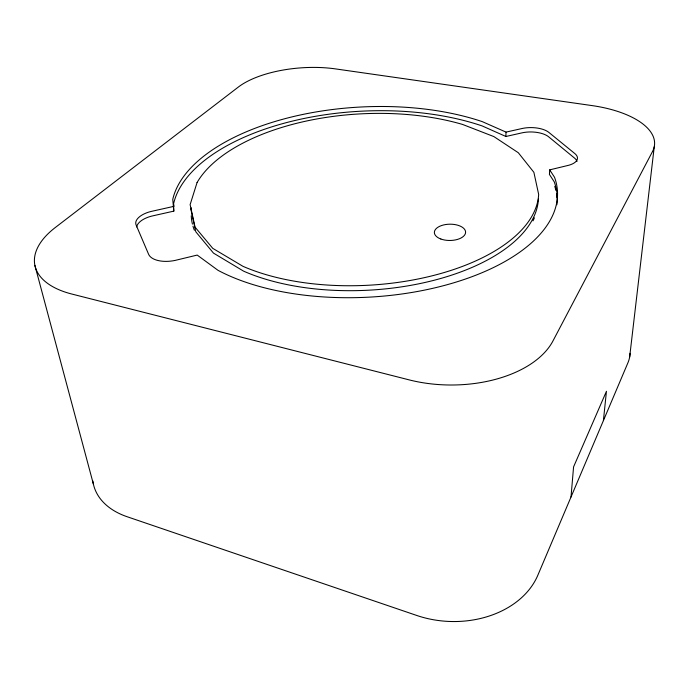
<?xml version="1.0" encoding="UTF-8"?>
<svg xmlns="http://www.w3.org/2000/svg" width="689" height="689" viewBox="0 0 689 689"><rect width="100%" height="100%" fill="white"/><g stroke="black" fill="none" stroke-linecap="round" stroke-linejoin="round"><path stroke-width="1.03" d="M576.994 161.51A19.12 8.845 1.8 0 0 574.557 158.108L548.625 136.792A19.903 8.931 1 0 0 522.598 132.727L505.89 136.482L506.019 132.107L482.257 121.626A193.247 95.151 -3.2 0 0 289.277 117.561A193.247 95.151 -3.2 0 0 172.758 199.388L173.809 211.127L153.578 215.674A20.463 10.025 -9.1 0 0 136.698 226.957M506.019 132.107L522.77 128.361A19.955 8.888 0.9 0 1 548.857 132.4L574.867 153.604A19.171 8.802 1.8 0 1 567.099 165.661L549.693 169.873L549.434 174.438L554.24 181.844A192.705 95.556 -3.2 0 1 556.858 204.762M571 497.027L573.575 466.901L606.449 391.292L603.409 420.617M629.634 357.16L654.257 146.723M191.292 207.837L190.87 209.215L195.805 231.805L213.469 253.104L243.622 271.165A174.041 86.134 -3.2 0 0 430.332 281.215A174.041 86.134 -3.2 0 0 538.419 199.035M173.017 206.554L152.725 211.092A20.524 9.99 -9 0 0 136.112 224.993L148.626 254.327A23.142 11.791 -9.1 0 0 175.101 260.416L197.209 255.076L218.008 270.321A193.247 95.151 -3.2 0 0 447.299 284.66A193.247 95.151 -3.2 0 0 554.516 177.245L549.693 169.873M505.89 136.482L482.188 125.941A192.705 95.556 -3.2 0 0 289.699 121.772A192.705 95.556 -3.2 0 0 173.542 203.935L173.809 211.127M34.889 265.386L93.368 484.022M173.542 203.935L173.972 206.416M630.065 353.302A73.344 43.838 4.3 0 1 627.903 362.845L537.825 575.263A90.061 68.521 2.2 0 1 416.733 615.458L127.095 516.716A82.413 54.276 -13.8 0 1 92.834 480.965M554.774 186.357A192.403 95.771 -3.2 0 1 555.885 190.422M556.497 193.531A192.403 95.771 -3.2 0 1 556.979 197.743M534.414 217.81A173.766 86.332 -3.2 0 1 532.993 220.868M194.401 230.307A173.766 86.332 -3.2 0 1 192.98 226.19M192.429 224.123A173.766 86.332 -3.2 0 1 191.258 215.821M197.071 182.533L190.121 204.642L195.056 227.137L212.746 248.341L242.967 266.324A174.532 85.772 -3.2 0 0 430.237 276.28A174.532 85.772 -3.2 0 0 538.652 194.367L533.88 172.31L518.309 152.734L493.867 136.586L462.612 124.459A174.532 85.772 -3.2 0 0 197.071 182.533M652.474 151.597L552.957 340.952A106.201 62.398 -0.1 0 1 409.154 379.88L71.734 294.014A95.444 47.653 -10.1 0 1 55.284 227.534L238.291 87.09A74.662 30.996 -4.4 0 1 335.448 68.891L592.221 105.615A83.619 37.223 1.9 0 1 652.474 151.597M440.857 239.014A15.623 8.147 -0.6 0 0 465.523 233.028A15.623 8.147 -0.6 0 0 443.561 224.958A15.623 8.147 -0.6 0 0 440.857 239.014"/></g></svg>
